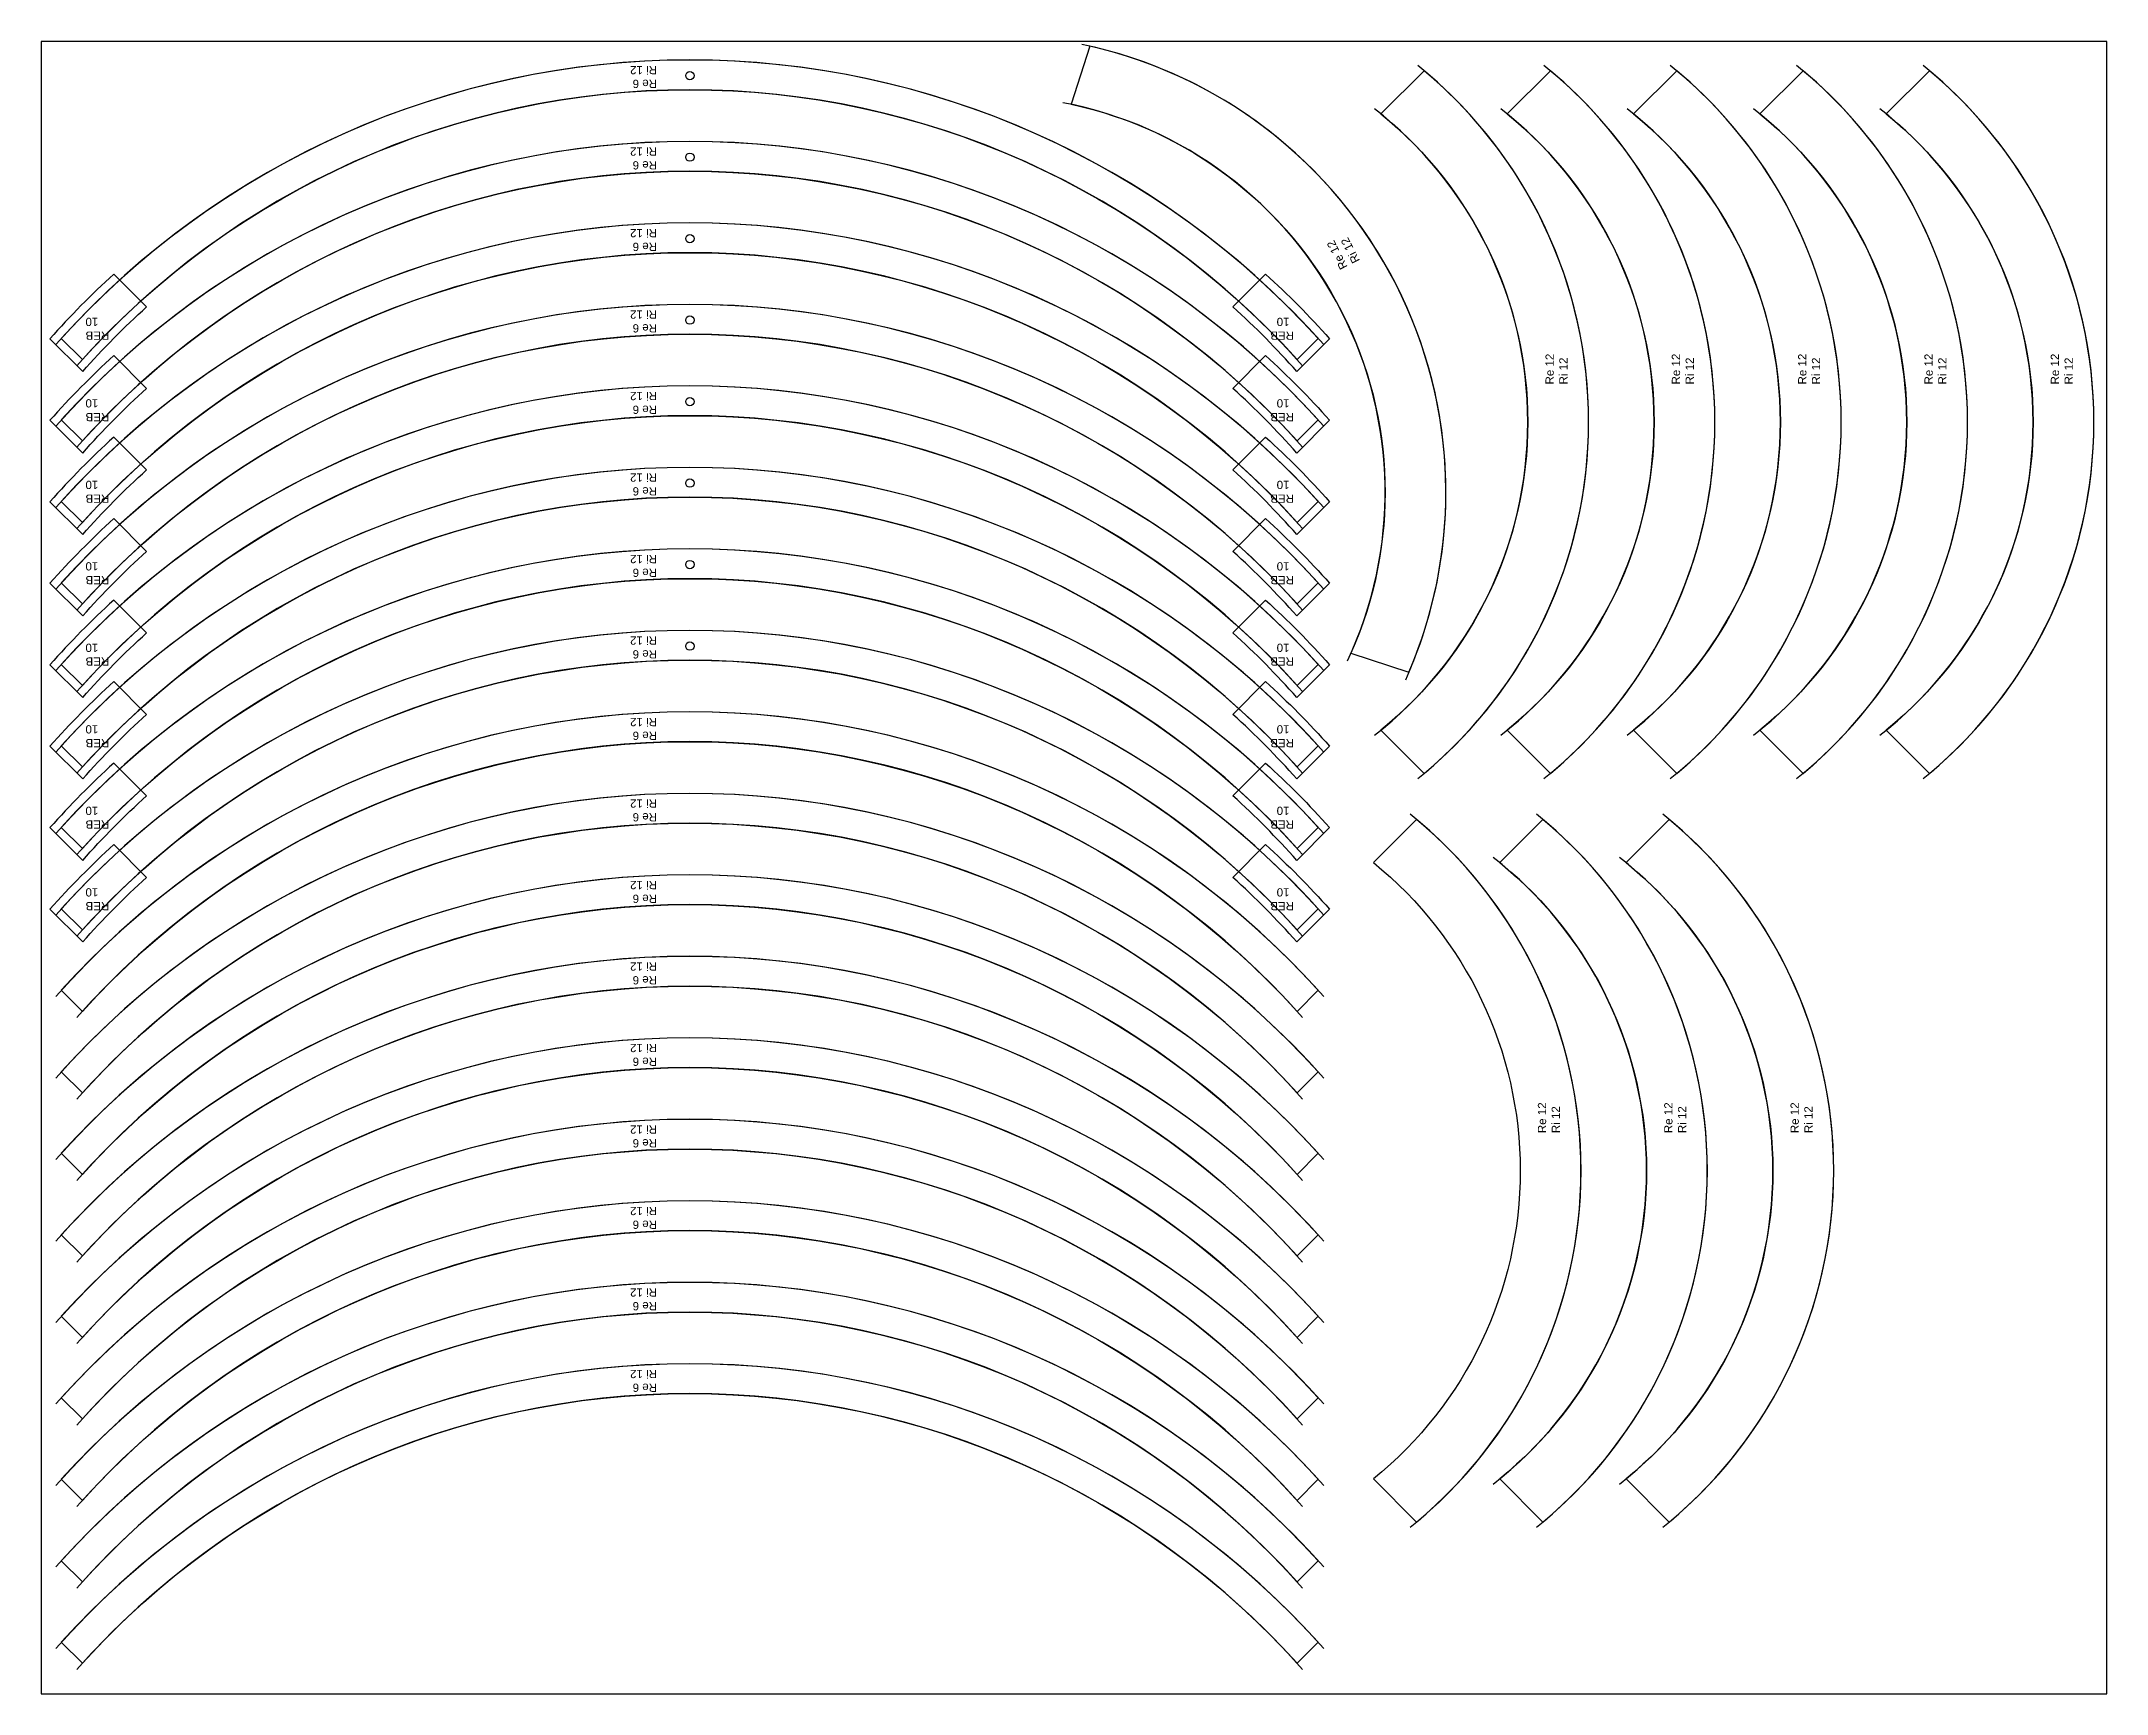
# Model space of a CAD drawing. Header units: millimetres. Extents: x 46978 to 49478, y 34409 to 36409.
import ezdxf

# ---------------------------------------------------------------- set-up
doc = ezdxf.new("R2010")
doc.units = ezdxf.units.MM
for name, color, linetype in [('13523079', 7, 'Continuous'), ('13827984', 7, 'Continuous'), ('Rebaixo', 6, 'Continuous')]:
    doc.layers.add(name, color=color, linetype=linetype)
doc.styles.get("Standard").update_dxf_attribs({"font": 'arial.ttf'})

msp = doc.modelspace()

# ---------------------------------------------------------------- linework, layer by layer
msp.add_lwpolyline([(46977.6, 34408.9), (49477.6, 34408.9), (49477.6, 36408.9), (46977.6, 36408.9)], close=True)
at = {"color": 1}
for centre, radius, start, end in [((48124.2, 35863.2), 553.6, 335.7856, 78.2302), ((48296.9, 35948.1), 553.6, 308.7777, 51.2223), ((48449.8, 35948.1), 553.6, 308.7777, 51.2223), ((48602.7, 35948.1), 553.6, 308.7777, 51.2223), ((48755.6, 35948.1), 553.6, 308.7777, 51.2223), ((48908.6, 35948.1), 553.6, 308.7777, 51.2223), ((48124.2, 35863.2), 480, 334.8271, 79.1886), ((48296.9, 35948.1), 480, 307.8192, 52.1808), ((48449.8, 35948.1), 480, 307.8192, 52.1808), ((48602.7, 35948.1), 480, 307.8192, 52.1808), ((48755.6, 35948.1), 480, 307.8192, 52.1808), ((48908.6, 35948.1), 480, 307.8192, 52.1808), ((48287.8, 35041.9), 553.6, 308.7777, 51.2223), ((48440.7, 35041.9), 553.6, 308.7777, 51.2223), ((48593.6, 35041.9), 553.6, 308.7777, 51.2223), ((48440.7, 35041.9), 480, 307.8192, 52.1808), ((48593.6, 35041.9), 480, 307.8192, 52.1808)]:
    msp.add_arc(centre, radius, start, end, dxfattribs=at)
for centre, radius, start, end in [((47762.5, 35359.3), 1027, 41.6508, 138.3492), ((47762.5, 35359.3), 991, 41.5289, 138.4711), ((47762.5, 35260.7), 1027, 41.6508, 138.3492), ((47762.5, 35260.7), 991, 41.5289, 138.4711), ((47762.5, 35162.1), 1027, 41.6508, 138.3492), ((47762.5, 35162.1), 991, 41.5289, 138.4711), ((47762.5, 35063.4), 1027, 41.6508, 138.3492), ((47762.5, 35063.4), 991, 41.5289, 138.4711), ((47762.5, 34964.8), 1027, 41.6508, 138.3492), ((47762.5, 34964.8), 991, 41.5289, 138.4711), ((47762.5, 34866.2), 1027, 41.6508, 138.3492), ((47762.5, 34866.2), 991, 41.5289, 138.4711), ((47762.5, 34767.5), 1027, 41.6508, 138.3492), ((47762.5, 34767.5), 991, 41.5289, 138.4711), ((47762.5, 34668.9), 1027, 41.6508, 138.3492), ((47762.5, 34668.9), 991, 41.5289, 138.4711), ((47762.5, 34570.3), 1027, 41.6508, 138.3492), ((47762.5, 34570.3), 991, 41.5289, 138.4711), ((47762.5, 34471.6), 1027, 41.6508, 138.3492), ((47762.5, 34471.6), 991, 41.5289, 138.4711), ((47762.5, 34373), 1027, 41.6508, 138.3492), ((47762.5, 34373), 991, 41.5289, 138.4711), ((47762.5, 34274.3), 1027, 41.6508, 138.3492), ((47762.5, 34274.3), 991, 41.5289, 138.4711), ((47762.5, 34175.7), 1027, 41.6508, 138.3492), ((47762.5, 34175.7), 991, 41.5289, 138.4711), ((47762.5, 34077.1), 1027, 41.6508, 138.3492), ((47762.5, 34077.1), 991, 41.5289, 138.4711), ((47762.5, 33978.4), 1027, 41.6508, 138.3492), ((47762.5, 33978.4), 991, 41.5289, 138.4711), ((47762.5, 33879.8), 1027, 41.6508, 138.3492), ((47762.5, 33879.8), 991, 41.5289, 138.4711), ((47762.5, 33781.2), 1027, 41.6508, 138.3492), ((47762.5, 33781.2), 991, 41.5289, 138.4711)]:
    msp.add_arc(centre, radius, start, end)
at = {"layer": '13523079'}
for points in [[(48523.2, 36049.3, 0.44304), (47001.7, 36049.3), (47027.3, 36023.8, -0.4441), (48497.7, 36023.8)], [(48523.2, 35950.7, 0.44304), (47001.7, 35950.7), (47027.3, 35925.2, -0.4441), (48497.7, 35925.2)], [(48523.2, 35852.1, 0.44304), (47001.7, 35852.1), (47027.3, 35826.6, -0.4441), (48497.7, 35826.6)], [(48523.2, 35753.4, 0.44304), (47001.7, 35753.4), (47027.3, 35727.9, -0.4441), (48497.7, 35727.9)], [(48523.2, 35654.8, 0.44304), (47001.7, 35654.8), (47027.3, 35629.3, -0.4441), (48497.7, 35629.3)], [(48523.2, 35556.2, 0.44304), (47001.7, 35556.2), (47027.3, 35530.7, -0.4441), (48497.7, 35530.7)], [(48523.2, 35457.5, 0.44304), (47001.7, 35457.5), (47027.3, 35432, -0.4441), (48497.7, 35432)], [(48523.2, 35358.9, 0.44304), (47001.7, 35358.9), (47027.3, 35333.4, -0.4441), (48497.7, 35333.4)], [(48523.2, 35260.3, 0.44304), (47001.7, 35260.3), (47027.3, 35234.7, -0.4441), (48497.7, 35234.7)], [(48523.2, 35161.6, 0.44304), (47001.7, 35161.6), (47027.3, 35136.1, -0.4441), (48497.7, 35136.1)], [(48523.2, 35063, 0.44304), (47001.7, 35063), (47027.3, 35037.5, -0.4441), (48497.7, 35037.5)], [(48523.2, 34964.4, 0.44304), (47001.7, 34964.4), (47027.3, 34938.8, -0.4441), (48497.7, 34938.8)], [(48523.2, 34865.7, 0.44304), (47001.7, 34865.7), (47027.3, 34840.2, -0.4441), (48497.7, 34840.2)], [(48523.2, 34767.1, 0.44304), (47001.7, 34767.1), (47027.3, 34741.6, -0.4441), (48497.7, 34741.6)], [(48523.2, 34668.4, 0.44304), (47001.7, 34668.4), (47027.3, 34642.9, -0.4441), (48497.7, 34642.9)], [(48523.2, 34569.8, 0.44304), (47001.7, 34569.8), (47027.3, 34544.3, -0.4441), (48497.7, 34544.3)], [(48523.2, 34471.2, 0.44304), (47001.7, 34471.2), (47027.3, 34445.7, -0.4441), (48497.7, 34445.7)]]:
    msp.add_lwpolyline(points, format="xyb", close=True, dxfattribs=at)
for centre in [(47762.7, 36367.4), (47762.7, 36268.7), (47762.7, 36170.1), (47762.7, 36071.5), (47762.7, 35972.8), (47762.7, 35874.2), (47762.7, 35775.6), (47762.7, 35676.9)]:
    msp.add_circle(centre, 5, dxfattribs=at)
at = {"layer": '13827984', "color": 1}
for points in [[(48246.9, 36403), (48224.1, 36332.7, -0.476752), (48562.8, 35668.2), (48633.1, 35645.3, 0.468244)], [(48651.4, 36373.3), (48599.1, 36321, -0.476752), (48599.1, 35575.2), (48651.4, 35522.9, 0.468244)], [(48804.3, 36373.3), (48752, 36321, -0.476752), (48752, 35575.2), (48804.3, 35522.9, 0.468244)], [(48957.2, 36373.3), (48904.9, 36321, -0.476752), (48904.9, 35575.2), (48957.2, 35522.9, 0.468244)], [(49110.1, 36373.3), (49057.9, 36321, -0.476752), (49057.9, 35575.2), (49110.1, 35522.9, 0.468244)], [(49263, 36373.3), (49210.8, 36321, -0.476752), (49210.8, 35575.2), (49263, 35522.9, 0.468244)], [(48642.2, 35467.1), (48590, 35414.8, -0.476752), (48590, 34669), (48642.2, 34616.7, 0.468244)], [(48795.1, 35467.1), (48742.9, 35414.8, -0.476752), (48742.9, 34669), (48795.1, 34616.7, 0.468244)], [(48948.1, 35467.1), (48895.8, 35414.8, -0.476752), (48895.8, 34669), (48948.1, 34616.7, 0.468244)]]:
    msp.add_lwpolyline(points, format="xyb", close=True, dxfattribs=at)
at = {"layer": 'Rebaixo'}
for points in [[(47065.4, 36127.1, 0.026537), (46988, 36049), (47027.7, 36009.3, -0.028055), (47105, 36087.5)], [(48459.5, 36127.1, -0.026537), (48537, 36049), (48497.3, 36009.3, 0.028055), (48419.9, 36087.5)], [(47065.4, 36028.5, 0.026537), (46988, 35950.3), (47027.7, 35910.6, -0.028055), (47105, 35988.8)], [(48459.5, 36028.5, -0.026537), (48537, 35950.3), (48497.3, 35910.6, 0.028055), (48419.9, 35988.8)], [(47065.4, 35929.9, 0.026537), (46988, 35851.7), (47027.7, 35812, -0.028055), (47105, 35890.2)], [(48459.5, 35929.9, -0.026537), (48537, 35851.7), (48497.3, 35812, 0.028055), (48419.9, 35890.2)], [(47065.4, 35831.2, 0.026537), (46988, 35753.1), (47027.7, 35713.4, -0.028055), (47105, 35791.6)], [(48459.5, 35831.2, -0.026537), (48537, 35753.1), (48497.3, 35713.4, 0.028055), (48419.9, 35791.6)], [(47065.4, 35732.6, 0.026537), (46988, 35654.4), (47027.7, 35614.7, -0.028055), (47105, 35692.9)], [(48459.5, 35732.6, -0.026537), (48537, 35654.4), (48497.3, 35614.7, 0.028055), (48419.9, 35692.9)], [(47065.4, 35634, 0.026537), (46988, 35555.8), (47027.7, 35516.1, -0.028055), (47105, 35594.3)], [(48459.5, 35634, -0.026537), (48537, 35555.8), (48497.3, 35516.1, 0.028055), (48419.9, 35594.3)], [(47065.4, 35535.3, 0.026537), (46988, 35457.2), (47027.7, 35417.5, -0.028055), (47105, 35495.7)], [(48459.5, 35535.3, -0.026537), (48537, 35457.2), (48497.3, 35417.5, 0.028055), (48419.9, 35495.7)], [(47065.4, 35436.7, 0.026537), (46988, 35358.5), (47027.7, 35318.8, -0.028055), (47105, 35397)], [(48459.5, 35436.7, -0.026537), (48537, 35358.5), (48497.3, 35318.8, 0.028055), (48419.9, 35397)]]:
    msp.add_lwpolyline(points, format="xyb", close=True, dxfattribs=at)

# ---------------------------------------------------------------- texts
at = {"char_height": 10, "attachment_point": 7, "rotation": 180}
for insert in [(47722.9, 36379.1), (47722.9, 36280.5), (47722.9, 36181.8), (47722.9, 36083.2), (47722.9, 35984.6), (47722.9, 35885.9), (47722.9, 35787.3), (47722.9, 35688.6), (47722.9, 35590), (47722.9, 35491.4), (47722.9, 35392.7), (47722.9, 35294.1), (47722.9, 35195.5), (47722.9, 35096.8), (47722.9, 34998.2), (47722.9, 34899.6), (47722.9, 34800.9)]:
    msp.add_mtext_dynamic_manual_height_columns('Re 6\\PRi 12', width=44.328, gutter_width=12.5, heights=[0], dxfattribs=dict(at, insert=insert))
at = {"color": 1, "char_height": 10, "attachment_point": 7}
for insert, rotation in [((48573.9, 36143.5), 117.0079), ((48825, 35993.6), 90), ((48977.9, 35993.6), 90), ((49130.8, 35993.6), 90), ((49283.7, 35993.6), 90), ((49436.6, 35993.6), 90), ((48815.8, 35087.4), 90), ((48968.7, 35087.4), 90), ((49121.6, 35087.4), 90)]:
    msp.add_mtext_dynamic_manual_height_columns('Re 12\\PRi 12', width=58.864, gutter_width=12.5, heights=[0], dxfattribs=dict(at, insert=insert, rotation=rotation))
at = {"layer": 'Rebaixo', "char_height": 10, "rotation": 180}
for s, insert, attachment_point in [('REB\\P10', (47031.1, 36074.5), 9), ('REB\\P{\\W1.369863; }10', (48493.8, 36074.5), 7), ('REB\\P10', (47031.1, 35975.9), 9), ('REB\\P{\\W1.369863; }10', (48493.8, 35975.9), 7), ('REB\\P10', (47031.1, 35877.2), 9), ('REB\\P{\\W1.369863; }10', (48493.8, 35877.2), 7), ('REB\\P10', (47031.1, 35778.6), 9), ('REB\\P{\\W1.369863; }10', (48493.8, 35778.6), 7), ('REB\\P10', (47031.1, 35680), 9), ('REB\\P{\\W1.369863; }10', (48493.8, 35680), 7), ('REB\\P10', (47031.1, 35581.3), 9), ('REB\\P{\\W1.369863; }10', (48493.8, 35581.3), 7), ('REB\\P10', (47031.1, 35482.7), 9), ('REB\\P{\\W1.369863; }10', (48493.8, 35482.7), 7), ('REB\\P10', (47031.1, 35384), 9), ('REB\\P{\\W1.369863; }10', (48493.8, 35384), 7)]:
    msp.add_mtext_dynamic_manual_height_columns(s, width=23.983, gutter_width=12.5, heights=[0], dxfattribs=dict(at, insert=insert, attachment_point=attachment_point))

doc.saveas('drawing.dxf')
